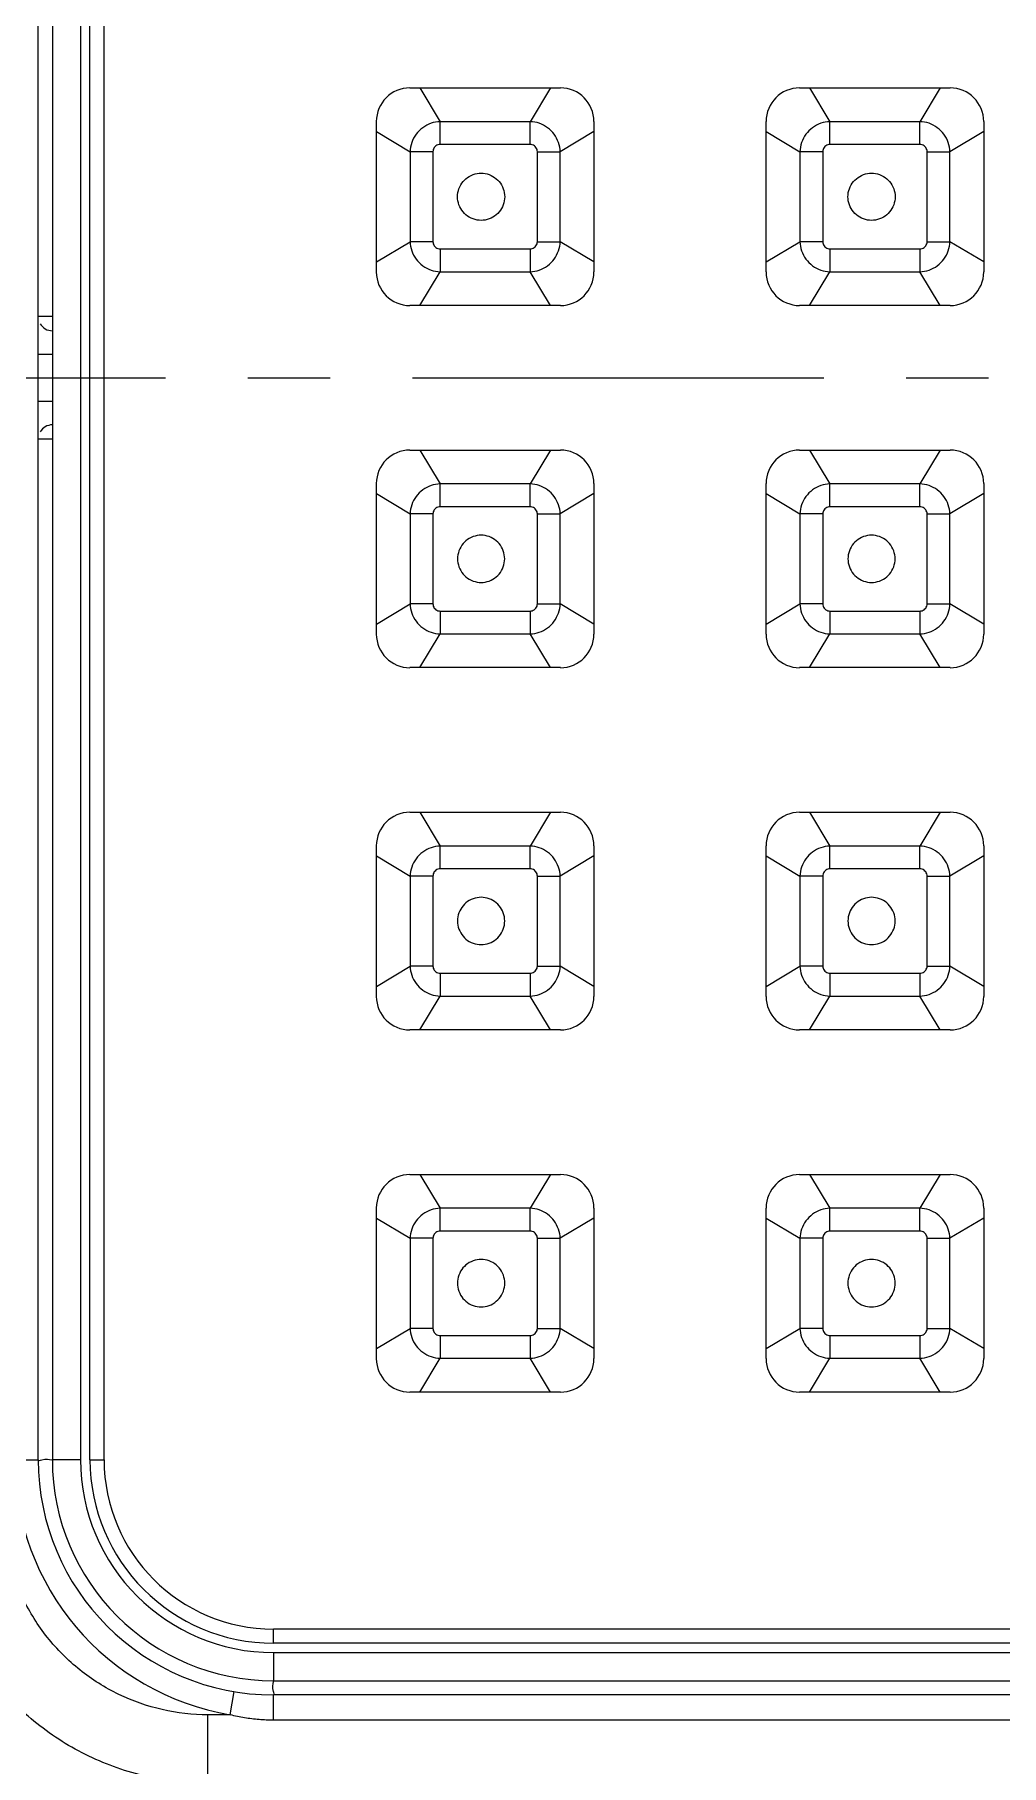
# Model space of a CAD drawing. Extents: x 3970 to 4390, y 960 to 1257.
# Drawn here: x 4044.5 to 4065.05, y 1004.4 to 1041.19 of the extents above; entities that cross this region are included whole.
import ezdxf

# ---------------------------------------------------------------- set-up
doc = ezdxf.new("R2010")
doc.units = 0
doc.header["$LTSCALE"] = 7
doc.header["$MEASUREMENT"] = 0
doc.linetypes.add('CENTER', pattern=[2, 1.25, -0.25, 0.25, -0.25])
doc.layers.get('0').update_dxf_attribs({"color": 2, "linetype": 'CONTINUOUS'})
doc.layers.add('CL', color=1, linetype='CENTER')

msp = doc.modelspace()

# ---------------------------------------------------------------- linework, layer by layer
at = {"color": 7, "linetype": 'Continuous'}
for p, q in [((4044.573, 1010.899), (4044.573, 1056.899)), ((4044.873, 1056.899), (4044.873, 1010.899)), ((4045.473, 1056.899), (4045.473, 1010.899)), ((4045.673, 1010.899), (4045.673, 1056.899)), ((4045.973, 1010.899), (4045.973, 1056.899)), ((4044.573, 1034.399), (4044.873, 1034.399)), ((4044.573, 1033.399), (4044.873, 1033.399)), ((4044.573, 1032.599), (4044.873, 1032.599)), ((4044.073, 1010.899), (4044.573, 1010.899)), ((4045.473, 1010.899), (4044.873, 1010.899)), ((4045.673, 1010.899), (4045.973, 1010.899)), ((4116.573, 1007.299), (4049.573, 1007.299)), ((4049.573, 1006.999), (4049.573, 1007.299)), ((4116.573, 1006.999), (4049.573, 1006.999)), ((4049.573, 1006.799), (4116.573, 1006.799)), ((4049.573, 1006.799), (4049.573, 1006.199)), ((4048.656, 1005.476), (4048.739, 1005.969)), ((4049.573, 1006.199), (4116.573, 1006.199)), ((4116.573, 1005.899), (4049.573, 1005.899)), ((4049.573, 1005.361), (4049.573, 1005.899)), ((4048.178, 1004.02), (4048.179, 1005.477))]:
    msp.add_line(p, q, dxfattribs=at)
at = {"linetype": 'Continuous'}
for p, q in [((4052.473, 1040.062), (4055.673, 1040.062)), ((4052.686, 1040.062), (4053.116, 1039.344)), ((4055.461, 1040.062), (4055.03, 1039.344)), ((4060.759, 1040.062), (4063.959, 1040.062)), ((4060.971, 1040.062), (4061.402, 1039.344)), ((4063.747, 1040.062), (4063.316, 1039.344)), ((4051.761, 1036.149), (4051.761, 1039.349)), ((4051.761, 1039.137), (4052.479, 1038.706)), ((4053.116, 1038.859), (4053.116, 1039.344)), ((4055.03, 1039.344), (4053.116, 1039.344)), ((4055.03, 1038.859), (4055.03, 1039.344)), ((4056.386, 1039.137), (4055.668, 1038.706)), ((4056.386, 1039.349), (4056.386, 1036.149)), ((4060.046, 1036.149), (4060.046, 1039.349)), ((4060.046, 1039.137), (4060.764, 1038.706)), ((4061.402, 1038.859), (4061.402, 1039.344)), ((4063.316, 1039.344), (4061.402, 1039.344)), ((4063.316, 1038.859), (4063.316, 1039.344)), ((4064.672, 1039.137), (4063.954, 1038.706)), ((4064.672, 1039.349), (4064.672, 1036.149)), ((4052.964, 1038.706), (4052.479, 1038.706)), ((4052.479, 1038.706), (4052.479, 1036.792)), ((4052.964, 1038.706), (4052.964, 1036.792)), ((4055.03, 1038.859), (4053.116, 1038.859)), ((4055.183, 1036.792), (4055.183, 1038.706)), ((4055.183, 1038.706), (4055.668, 1038.706)), ((4055.668, 1036.792), (4055.668, 1038.706)), ((4061.249, 1038.706), (4060.764, 1038.706)), ((4060.764, 1038.706), (4060.764, 1036.792)), ((4061.249, 1038.706), (4061.249, 1036.792)), ((4063.316, 1038.859), (4061.402, 1038.859)), ((4063.469, 1036.792), (4063.469, 1038.706)), ((4063.469, 1038.706), (4063.954, 1038.706)), ((4063.954, 1036.792), (4063.954, 1038.706)), ((4051.761, 1036.362), (4052.479, 1036.792)), ((4052.964, 1036.792), (4052.479, 1036.792)), ((4053.116, 1036.64), (4053.116, 1036.155)), ((4053.116, 1036.64), (4055.03, 1036.64)), ((4055.03, 1036.64), (4055.03, 1036.155)), ((4055.183, 1036.792), (4055.668, 1036.792)), ((4056.386, 1036.362), (4055.668, 1036.792)), ((4060.046, 1036.362), (4060.764, 1036.792)), ((4061.249, 1036.792), (4060.764, 1036.792)), ((4061.402, 1036.64), (4061.402, 1036.155)), ((4061.402, 1036.64), (4063.316, 1036.64)), ((4063.316, 1036.64), (4063.316, 1036.155)), ((4063.469, 1036.792), (4063.954, 1036.792)), ((4064.672, 1036.362), (4063.954, 1036.792)), ((4052.686, 1035.437), (4053.116, 1036.155)), ((4053.116, 1036.155), (4055.03, 1036.155)), ((4055.461, 1035.437), (4055.03, 1036.155)), ((4060.971, 1035.437), (4061.402, 1036.155)), ((4061.402, 1036.155), (4063.316, 1036.155)), ((4063.747, 1035.437), (4063.316, 1036.155)), ((4055.673, 1035.437), (4052.473, 1035.437)), ((4063.959, 1035.437), (4060.759, 1035.437)), ((4052.473, 1032.362), (4055.673, 1032.362)), ((4052.686, 1032.362), (4053.116, 1031.644)), ((4055.461, 1032.362), (4055.03, 1031.644)), ((4060.759, 1032.362), (4063.959, 1032.362)), ((4060.971, 1032.362), (4061.402, 1031.644)), ((4063.747, 1032.362), (4063.316, 1031.644)), ((4051.761, 1028.449), (4051.761, 1031.649)), ((4051.761, 1031.437), (4052.479, 1031.006)), ((4053.116, 1031.159), (4053.116, 1031.644)), ((4055.03, 1031.644), (4053.116, 1031.644)), ((4055.03, 1031.159), (4055.03, 1031.644)), ((4056.386, 1031.437), (4055.668, 1031.006)), ((4056.386, 1031.649), (4056.386, 1028.449)), ((4060.046, 1028.449), (4060.046, 1031.649)), ((4060.046, 1031.437), (4060.764, 1031.006)), ((4061.402, 1031.159), (4061.402, 1031.644)), ((4063.316, 1031.644), (4061.402, 1031.644)), ((4063.316, 1031.159), (4063.316, 1031.644)), ((4064.672, 1031.437), (4063.954, 1031.006)), ((4064.672, 1031.649), (4064.672, 1028.449)), ((4052.479, 1031.006), (4052.479, 1029.092)), ((4052.964, 1031.006), (4052.479, 1031.006)), ((4052.964, 1031.006), (4052.964, 1029.092)), ((4055.03, 1031.159), (4053.116, 1031.159)), ((4055.183, 1029.092), (4055.183, 1031.006)), ((4055.183, 1031.006), (4055.668, 1031.006)), ((4055.668, 1029.092), (4055.668, 1031.006)), ((4060.764, 1031.006), (4060.764, 1029.092)), ((4061.249, 1031.006), (4060.764, 1031.006)), ((4061.249, 1031.006), (4061.249, 1029.092)), ((4063.316, 1031.159), (4061.402, 1031.159)), ((4063.469, 1029.092), (4063.469, 1031.006)), ((4063.469, 1031.006), (4063.954, 1031.006)), ((4063.954, 1029.092), (4063.954, 1031.006)), ((4051.761, 1028.662), (4052.479, 1029.092)), ((4052.964, 1029.092), (4052.479, 1029.092)), ((4053.116, 1028.94), (4053.116, 1028.455)), ((4053.116, 1028.94), (4055.03, 1028.94)), ((4055.03, 1028.94), (4055.03, 1028.455)), ((4055.183, 1029.092), (4055.668, 1029.092)), ((4056.386, 1028.662), (4055.668, 1029.092)), ((4060.046, 1028.662), (4060.764, 1029.092)), ((4061.249, 1029.092), (4060.764, 1029.092)), ((4061.402, 1028.94), (4061.402, 1028.455)), ((4061.402, 1028.94), (4063.316, 1028.94)), ((4063.316, 1028.94), (4063.316, 1028.455)), ((4063.469, 1029.092), (4063.954, 1029.092)), ((4064.672, 1028.662), (4063.954, 1029.092)), ((4052.686, 1027.737), (4053.116, 1028.455)), ((4053.116, 1028.455), (4055.03, 1028.455)), ((4055.461, 1027.737), (4055.03, 1028.455)), ((4060.971, 1027.737), (4061.402, 1028.455)), ((4061.402, 1028.455), (4063.316, 1028.455)), ((4063.747, 1027.737), (4063.316, 1028.455)), ((4055.673, 1027.737), (4052.473, 1027.737)), ((4063.959, 1027.737), (4060.759, 1027.737)), ((4052.473, 1024.662), (4055.673, 1024.662)), ((4052.686, 1024.662), (4053.116, 1023.944)), ((4055.461, 1024.662), (4055.03, 1023.944)), ((4060.759, 1024.662), (4063.959, 1024.662)), ((4060.971, 1024.662), (4061.402, 1023.944)), ((4063.747, 1024.662), (4063.316, 1023.944)), ((4051.761, 1020.749), (4051.761, 1023.949)), ((4051.761, 1023.737), (4052.479, 1023.306)), ((4053.116, 1023.459), (4053.116, 1023.944)), ((4055.03, 1023.944), (4053.116, 1023.944)), ((4055.03, 1023.459), (4055.03, 1023.944)), ((4056.386, 1023.737), (4055.668, 1023.306)), ((4056.386, 1023.949), (4056.386, 1020.749)), ((4060.046, 1020.749), (4060.046, 1023.949)), ((4060.046, 1023.737), (4060.764, 1023.306)), ((4061.402, 1023.459), (4061.402, 1023.944)), ((4063.316, 1023.944), (4061.402, 1023.944)), ((4063.316, 1023.459), (4063.316, 1023.944)), ((4064.672, 1023.737), (4063.954, 1023.306)), ((4064.672, 1023.949), (4064.672, 1020.749)), ((4052.964, 1023.306), (4052.479, 1023.306)), ((4052.479, 1023.306), (4052.479, 1021.392)), ((4052.964, 1023.306), (4052.964, 1021.392)), ((4055.03, 1023.459), (4053.116, 1023.459)), ((4055.183, 1023.306), (4055.668, 1023.306)), ((4055.183, 1021.392), (4055.183, 1023.306)), ((4055.668, 1021.392), (4055.668, 1023.306)), ((4061.249, 1023.306), (4060.764, 1023.306)), ((4060.764, 1023.306), (4060.764, 1021.392)), ((4061.249, 1023.306), (4061.249, 1021.392)), ((4063.316, 1023.459), (4061.402, 1023.459)), ((4063.469, 1023.306), (4063.954, 1023.306)), ((4063.469, 1021.392), (4063.469, 1023.306)), ((4063.954, 1021.392), (4063.954, 1023.306)), ((4051.761, 1020.962), (4052.479, 1021.392)), ((4052.964, 1021.392), (4052.479, 1021.392)), ((4053.116, 1021.24), (4053.116, 1020.755)), ((4053.116, 1021.24), (4055.03, 1021.24)), ((4055.03, 1021.24), (4055.03, 1020.755)), ((4055.183, 1021.392), (4055.668, 1021.392)), ((4056.386, 1020.962), (4055.668, 1021.392)), ((4060.046, 1020.962), (4060.764, 1021.392)), ((4061.249, 1021.392), (4060.764, 1021.392)), ((4061.402, 1021.24), (4061.402, 1020.755)), ((4061.402, 1021.24), (4063.316, 1021.24)), ((4063.316, 1021.24), (4063.316, 1020.755)), ((4063.469, 1021.392), (4063.954, 1021.392)), ((4064.672, 1020.962), (4063.954, 1021.392)), ((4052.686, 1020.037), (4053.116, 1020.755)), ((4053.116, 1020.755), (4055.03, 1020.755)), ((4055.461, 1020.037), (4055.03, 1020.755)), ((4060.971, 1020.037), (4061.402, 1020.755)), ((4061.402, 1020.755), (4063.316, 1020.755)), ((4063.747, 1020.037), (4063.316, 1020.755)), ((4055.673, 1020.037), (4052.473, 1020.037)), ((4063.959, 1020.037), (4060.759, 1020.037)), ((4052.473, 1016.962), (4055.673, 1016.962)), ((4052.686, 1016.962), (4053.116, 1016.244)), ((4055.461, 1016.962), (4055.03, 1016.244)), ((4060.759, 1016.962), (4063.959, 1016.962)), ((4060.971, 1016.962), (4061.402, 1016.244)), ((4063.747, 1016.962), (4063.316, 1016.244)), ((4051.761, 1013.049), (4051.761, 1016.249)), ((4051.761, 1016.037), (4052.479, 1015.606)), ((4053.116, 1015.759), (4053.116, 1016.244)), ((4055.03, 1016.244), (4053.116, 1016.244)), ((4055.03, 1015.759), (4055.03, 1016.244)), ((4056.386, 1016.037), (4055.668, 1015.606)), ((4056.386, 1016.249), (4056.386, 1013.049)), ((4060.046, 1013.049), (4060.046, 1016.249)), ((4060.046, 1016.037), (4060.764, 1015.606)), ((4061.402, 1015.759), (4061.402, 1016.244)), ((4063.316, 1016.244), (4061.402, 1016.244)), ((4063.316, 1015.759), (4063.316, 1016.244)), ((4064.672, 1016.037), (4063.954, 1015.606)), ((4064.672, 1016.249), (4064.672, 1013.049)), ((4052.479, 1015.606), (4052.479, 1013.692)), ((4052.964, 1015.606), (4052.479, 1015.606)), ((4052.964, 1015.606), (4052.964, 1013.692)), ((4055.03, 1015.759), (4053.116, 1015.759)), ((4055.183, 1015.606), (4055.668, 1015.606)), ((4055.183, 1013.692), (4055.183, 1015.606)), ((4055.668, 1013.692), (4055.668, 1015.606)), ((4060.764, 1015.606), (4060.764, 1013.692)), ((4061.249, 1015.606), (4060.764, 1015.606)), ((4061.249, 1015.606), (4061.249, 1013.692)), ((4063.316, 1015.759), (4061.402, 1015.759)), ((4063.469, 1013.692), (4063.469, 1015.606)), ((4063.469, 1015.606), (4063.954, 1015.606)), ((4063.954, 1013.692), (4063.954, 1015.606)), ((4051.761, 1013.262), (4052.479, 1013.692)), ((4052.964, 1013.692), (4052.479, 1013.692)), ((4055.183, 1013.692), (4055.668, 1013.692)), ((4056.386, 1013.262), (4055.668, 1013.692)), ((4060.046, 1013.262), (4060.764, 1013.692)), ((4061.249, 1013.692), (4060.764, 1013.692)), ((4063.469, 1013.692), (4063.954, 1013.692)), ((4064.672, 1013.262), (4063.954, 1013.692)), ((4053.116, 1013.54), (4053.116, 1013.055)), ((4053.116, 1013.54), (4055.03, 1013.54)), ((4055.03, 1013.54), (4055.03, 1013.055)), ((4061.402, 1013.54), (4061.402, 1013.055)), ((4061.402, 1013.54), (4063.316, 1013.54)), ((4063.316, 1013.54), (4063.316, 1013.055)), ((4052.686, 1012.337), (4053.116, 1013.055)), ((4053.116, 1013.055), (4055.03, 1013.055)), ((4055.461, 1012.337), (4055.03, 1013.055)), ((4060.971, 1012.337), (4061.402, 1013.055)), ((4061.402, 1013.055), (4063.316, 1013.055)), ((4063.747, 1012.337), (4063.316, 1013.055)), ((4055.673, 1012.337), (4052.473, 1012.337)), ((4063.959, 1012.337), (4060.759, 1012.337))]:
    msp.add_line(p, q, dxfattribs=at)
for centre, start, end in [((4052.473, 1039.349), 90, 180), ((4055.673, 1039.349), 0, 90), ((4060.759, 1039.349), 90, 180), ((4063.959, 1039.349), 0, 90), ((4052.473, 1036.149), 180, 270), ((4055.673, 1036.149), 270, 0), ((4060.759, 1036.149), 180, 270), ((4063.959, 1036.149), 270, 0), ((4052.473, 1031.649), 90, 180), ((4055.673, 1031.649), 0, 90), ((4060.759, 1031.649), 90, 180), ((4063.959, 1031.649), 0, 90), ((4052.473, 1028.449), 180, 270), ((4055.673, 1028.449), 270, 0), ((4060.759, 1028.449), 180, 270), ((4063.959, 1028.449), 270, 0), ((4052.473, 1023.949), 90, 180), ((4055.673, 1023.949), 0, 90), ((4060.759, 1023.949), 90, 180), ((4063.959, 1023.949), 0, 90), ((4052.473, 1020.749), 180, 270), ((4055.673, 1020.749), 270, 0), ((4060.759, 1020.749), 180, 270), ((4063.959, 1020.749), 270, 0), ((4052.473, 1016.249), 90, 180), ((4055.673, 1016.249), 0, 90), ((4060.759, 1016.249), 90, 180), ((4063.959, 1016.249), 0, 90), ((4052.473, 1013.049), 180, 270), ((4055.673, 1013.049), 270, 0), ((4060.759, 1013.049), 180, 270), ((4063.959, 1013.049), 270, 0)]:
    msp.add_arc(centre, 0.713, start, end, dxfattribs=at)
at = {"color": 7, "linetype": 'Continuous'}
for centre, radius, start, end in [((4044.873, 1035.199), 0.3, 210, 270), ((4044.873, 1032.599), 0.3, 90, 150), ((4049.573, 1010.899), 5.5, 180, 260.3973), ((4049.573, 1010.899), 5, 180, 269.9999), ((4049.573, 1010.899), 4.7, 180, 270), ((4049.573, 1010.899), 4.1, 180, 270), ((4049.573, 1010.899), 3.9, 180, 270), ((4049.573, 1010.899), 3.6, 180, 270)]:
    msp.add_arc(centre, radius, start, end, dxfattribs=at)
at = {"linetype": 'Continuous'}
for points, start_tangent, end_tangent in [([(4053.116, 1039.344), (4052.923, 1039.309), (4052.747, 1039.216), (4052.606, 1039.075), (4052.514, 1038.899), (4052.479, 1038.706)], (-0.99963, -0.027186), (-0.026957, -0.999637)), ([(4055.668, 1038.706), (4055.633, 1038.899), (4055.54, 1039.075), (4055.399, 1039.216), (4055.223, 1039.309), (4055.03, 1039.344)], (-0.027186, 0.99963), (-0.999637, 0.026957)), ([(4061.402, 1039.344), (4061.209, 1039.309), (4061.033, 1039.216), (4060.892, 1039.075), (4060.8, 1038.899), (4060.764, 1038.706)], (-0.99963, -0.027186), (-0.026957, -0.999637)), ([(4063.954, 1038.706), (4063.918, 1038.899), (4063.826, 1039.075), (4063.685, 1039.216), (4063.509, 1039.309), (4063.316, 1039.344)], (-0.027186, 0.99963), (-0.999637, 0.026957)), ([(4053.116, 1038.859), (4053.071, 1038.852), (4053.028, 1038.83), (4052.993, 1038.795), (4052.971, 1038.751), (4052.964, 1038.706)], (-1, -0.000016), (0.000439, -1)), ([(4055.183, 1038.706), (4055.176, 1038.751), (4055.154, 1038.794), (4055.119, 1038.83), (4055.075, 1038.852), (4055.03, 1038.859)], (-0.000016, 1), (-1, -0.000439)), ([(4061.402, 1038.859), (4061.357, 1038.852), (4061.314, 1038.83), (4061.279, 1038.795), (4061.257, 1038.751), (4061.249, 1038.706)], (-1, -0.000016), (0.000439, -1)), ([(4063.469, 1038.706), (4063.461, 1038.751), (4063.439, 1038.794), (4063.404, 1038.83), (4063.361, 1038.852), (4063.316, 1038.859)], (-0.000016, 1), (-1, -0.000439)), ([(4053.988, 1037.246), (4053.816, 1037.276), (4053.665, 1037.363), (4053.553, 1037.497), (4053.494, 1037.661), (4053.494, 1037.835), (4053.553, 1037.999), (4053.665, 1038.132), (4053.816, 1038.219), (4053.988, 1038.25)], (-1, 0), (1, 0)), ([(4053.988, 1038.25), (4054.159, 1038.219), (4054.31, 1038.132), (4054.422, 1037.999), (4054.481, 1037.835), (4054.481, 1037.661), (4054.422, 1037.497), (4054.31, 1037.363), (4054.159, 1037.276), (4053.988, 1037.246)], (1, 0), (-1, 0)), ([(4062.288, 1037.246), (4062.116, 1037.276), (4061.965, 1037.363), (4061.853, 1037.497), (4061.794, 1037.661), (4061.794, 1037.835), (4061.853, 1037.999), (4061.965, 1038.132), (4062.116, 1038.219), (4062.288, 1038.25)], (-1, 0), (1, 0)), ([(4062.288, 1038.25), (4062.459, 1038.219), (4062.61, 1038.132), (4062.722, 1037.999), (4062.781, 1037.835), (4062.781, 1037.661), (4062.722, 1037.497), (4062.61, 1037.363), (4062.459, 1037.276), (4062.288, 1037.246)], (1, 0), (-1, 0)), ([(4052.479, 1036.792), (4052.514, 1036.599), (4052.606, 1036.423), (4052.747, 1036.282), (4052.923, 1036.19), (4053.116, 1036.155)], (0.027186, -0.99963), (0.999637, -0.026957)), ([(4052.964, 1036.792), (4052.971, 1036.747), (4052.993, 1036.704), (4053.028, 1036.669), (4053.071, 1036.647), (4053.116, 1036.64)], (0.000016, -1), (1, 0.000439)), ([(4055.03, 1036.155), (4055.223, 1036.19), (4055.399, 1036.282), (4055.54, 1036.423), (4055.633, 1036.599), (4055.668, 1036.792)], (0.99963, 0.027186), (0.026957, 0.999637)), ([(4055.03, 1036.64), (4055.075, 1036.647), (4055.118, 1036.669), (4055.154, 1036.704), (4055.176, 1036.747), (4055.183, 1036.792)], (1, 0.000016), (-0.000439, 1)), ([(4060.764, 1036.792), (4060.8, 1036.599), (4060.892, 1036.423), (4061.033, 1036.282), (4061.209, 1036.19), (4061.402, 1036.155)], (0.027186, -0.99963), (0.999637, -0.026957)), ([(4061.249, 1036.792), (4061.257, 1036.747), (4061.279, 1036.704), (4061.314, 1036.669), (4061.357, 1036.647), (4061.402, 1036.64)], (0.000016, -1), (1, 0.000439)), ([(4063.316, 1036.155), (4063.509, 1036.19), (4063.685, 1036.282), (4063.826, 1036.423), (4063.918, 1036.599), (4063.954, 1036.792)], (0.99963, 0.027186), (0.026957, 0.999637)), ([(4063.316, 1036.64), (4063.361, 1036.647), (4063.404, 1036.669), (4063.439, 1036.704), (4063.461, 1036.747), (4063.469, 1036.792)], (1, 0.000016), (-0.000439, 1)), ([(4053.116, 1031.644), (4052.923, 1031.609), (4052.747, 1031.516), (4052.606, 1031.375), (4052.514, 1031.199), (4052.479, 1031.006)], (-0.99963, -0.027186), (-0.026957, -0.999637)), ([(4055.668, 1031.006), (4055.633, 1031.199), (4055.54, 1031.375), (4055.399, 1031.516), (4055.223, 1031.609), (4055.03, 1031.644)], (-0.027186, 0.99963), (-0.999637, 0.026957)), ([(4061.402, 1031.644), (4061.209, 1031.609), (4061.033, 1031.516), (4060.892, 1031.375), (4060.8, 1031.199), (4060.764, 1031.006)], (-0.99963, -0.027186), (-0.026957, -0.999637)), ([(4063.954, 1031.006), (4063.918, 1031.199), (4063.826, 1031.375), (4063.685, 1031.516), (4063.509, 1031.609), (4063.316, 1031.644)], (-0.027186, 0.99963), (-0.999637, 0.026957)), ([(4053.116, 1031.159), (4053.071, 1031.152), (4053.028, 1031.13), (4052.993, 1031.095), (4052.971, 1031.051), (4052.964, 1031.006)], (-1, -0.000016), (0.000439, -1)), ([(4055.183, 1031.006), (4055.176, 1031.051), (4055.154, 1031.094), (4055.119, 1031.13), (4055.075, 1031.152), (4055.03, 1031.159)], (-0.000016, 1), (-1, -0.000439)), ([(4061.402, 1031.159), (4061.357, 1031.152), (4061.314, 1031.13), (4061.279, 1031.095), (4061.257, 1031.051), (4061.249, 1031.006)], (-1, -0.000016), (0.000439, -1)), ([(4063.469, 1031.006), (4063.461, 1031.051), (4063.439, 1031.094), (4063.404, 1031.13), (4063.361, 1031.152), (4063.316, 1031.159)], (-0.000016, 1), (-1, -0.000439)), ([(4053.988, 1030.553), (4053.816, 1030.522), (4053.665, 1030.435), (4053.553, 1030.302), (4053.494, 1030.138), (4053.494, 1029.964), (4053.553, 1029.8), (4053.665, 1029.666), (4053.816, 1029.579), (4053.988, 1029.549)], (-1, 0), (1, 0)), ([(4053.988, 1029.549), (4054.159, 1029.579), (4054.31, 1029.666), (4054.422, 1029.8), (4054.481, 1029.964), (4054.481, 1030.138), (4054.422, 1030.302), (4054.31, 1030.435), (4054.159, 1030.522), (4053.988, 1030.553)], (1, 0), (-1, 0)), ([(4062.288, 1030.553), (4062.116, 1030.522), (4061.965, 1030.435), (4061.853, 1030.302), (4061.794, 1030.138), (4061.794, 1029.964), (4061.853, 1029.8), (4061.965, 1029.666), (4062.116, 1029.579), (4062.288, 1029.549)], (-1, 0), (1, 0)), ([(4062.288, 1029.549), (4062.459, 1029.579), (4062.61, 1029.666), (4062.722, 1029.8), (4062.781, 1029.964), (4062.781, 1030.138), (4062.722, 1030.302), (4062.61, 1030.435), (4062.459, 1030.522), (4062.288, 1030.553)], (1, 0), (-1, 0)), ([(4052.479, 1029.092), (4052.514, 1028.899), (4052.606, 1028.723), (4052.747, 1028.582), (4052.923, 1028.49), (4053.116, 1028.455)], (0.027186, -0.99963), (0.999637, -0.026957)), ([(4052.964, 1029.092), (4052.971, 1029.047), (4052.993, 1029.004), (4053.028, 1028.969), (4053.071, 1028.947), (4053.116, 1028.94)], (0.000016, -1), (1, 0.000439)), ([(4055.03, 1028.455), (4055.223, 1028.49), (4055.399, 1028.582), (4055.54, 1028.723), (4055.633, 1028.899), (4055.668, 1029.092)], (0.99963, 0.027186), (0.026957, 0.999637)), ([(4055.03, 1028.94), (4055.075, 1028.947), (4055.118, 1028.969), (4055.154, 1029.004), (4055.176, 1029.047), (4055.183, 1029.092)], (1, 0.000016), (-0.000439, 1)), ([(4060.764, 1029.092), (4060.8, 1028.899), (4060.892, 1028.723), (4061.033, 1028.582), (4061.209, 1028.49), (4061.402, 1028.455)], (0.027186, -0.99963), (0.999637, -0.026957)), ([(4061.249, 1029.092), (4061.257, 1029.047), (4061.279, 1029.004), (4061.314, 1028.969), (4061.357, 1028.947), (4061.402, 1028.94)], (0.000016, -1), (1, 0.000439)), ([(4063.316, 1028.94), (4063.361, 1028.947), (4063.404, 1028.969), (4063.439, 1029.004), (4063.461, 1029.047), (4063.469, 1029.092)], (1, 0.000016), (-0.000439, 1)), ([(4063.316, 1028.455), (4063.509, 1028.49), (4063.685, 1028.582), (4063.826, 1028.723), (4063.918, 1028.899), (4063.954, 1029.092)], (0.99963, 0.027186), (0.026957, 0.999637)), ([(4053.116, 1023.944), (4052.923, 1023.909), (4052.747, 1023.816), (4052.606, 1023.675), (4052.514, 1023.499), (4052.479, 1023.306)], (-0.99963, -0.027186), (-0.026957, -0.999637)), ([(4055.668, 1023.306), (4055.633, 1023.499), (4055.54, 1023.675), (4055.399, 1023.816), (4055.223, 1023.909), (4055.03, 1023.944)], (-0.027186, 0.99963), (-0.999637, 0.026957)), ([(4061.402, 1023.944), (4061.209, 1023.909), (4061.033, 1023.816), (4060.892, 1023.675), (4060.8, 1023.499), (4060.764, 1023.306)], (-0.99963, -0.027186), (-0.026957, -0.999637)), ([(4063.954, 1023.306), (4063.918, 1023.499), (4063.826, 1023.675), (4063.685, 1023.816), (4063.509, 1023.909), (4063.316, 1023.944)], (-0.027186, 0.99963), (-0.999637, 0.026957)), ([(4053.116, 1023.459), (4053.071, 1023.452), (4053.028, 1023.43), (4052.993, 1023.395), (4052.971, 1023.351), (4052.964, 1023.306)], (-1, -0.000016), (0.000439, -1)), ([(4055.183, 1023.306), (4055.176, 1023.351), (4055.154, 1023.394), (4055.119, 1023.43), (4055.075, 1023.452), (4055.03, 1023.459)], (-0.000016, 1), (-1, -0.000439)), ([(4061.402, 1023.459), (4061.357, 1023.452), (4061.314, 1023.43), (4061.279, 1023.395), (4061.257, 1023.351), (4061.249, 1023.306)], (-1, -0.000016), (0.000439, -1)), ([(4063.469, 1023.306), (4063.461, 1023.351), (4063.439, 1023.394), (4063.404, 1023.43), (4063.361, 1023.452), (4063.316, 1023.459)], (-0.000016, 1), (-1, -0.000439)), ([(4053.988, 1022.855), (4053.816, 1022.824), (4053.665, 1022.737), (4053.553, 1022.603), (4053.493, 1022.439), (4053.493, 1022.264), (4053.553, 1022.1), (4053.665, 1021.966), (4053.816, 1021.879), (4053.988, 1021.849)], (-1, 0), (1, 0)), ([(4053.988, 1021.849), (4054.159, 1021.879), (4054.31, 1021.966), (4054.422, 1022.1), (4054.482, 1022.264), (4054.482, 1022.439), (4054.422, 1022.603), (4054.31, 1022.737), (4054.159, 1022.824), (4053.988, 1022.855)], (1, 0), (-1, 0)), ([(4062.288, 1022.855), (4062.116, 1022.824), (4061.965, 1022.737), (4061.853, 1022.603), (4061.793, 1022.439), (4061.793, 1022.264), (4061.853, 1022.1), (4061.965, 1021.966), (4062.116, 1021.879), (4062.288, 1021.849)], (-1, 0), (1, 0)), ([(4062.288, 1021.849), (4062.459, 1021.879), (4062.61, 1021.966), (4062.722, 1022.1), (4062.782, 1022.264), (4062.782, 1022.439), (4062.722, 1022.603), (4062.61, 1022.737), (4062.459, 1022.824), (4062.288, 1022.855)], (1, 0), (-1, 0)), ([(4052.479, 1021.392), (4052.514, 1021.199), (4052.606, 1021.023), (4052.747, 1020.882), (4052.923, 1020.79), (4053.116, 1020.755)], (0.027186, -0.99963), (0.999637, -0.026957)), ([(4052.964, 1021.392), (4052.971, 1021.347), (4052.993, 1021.304), (4053.028, 1021.269), (4053.071, 1021.247), (4053.116, 1021.24)], (0.000016, -1), (1, 0.000439)), ([(4055.03, 1021.24), (4055.075, 1021.247), (4055.118, 1021.269), (4055.154, 1021.304), (4055.176, 1021.347), (4055.183, 1021.392)], (1, 0.000016), (-0.000439, 1)), ([(4055.03, 1020.755), (4055.223, 1020.79), (4055.399, 1020.882), (4055.54, 1021.023), (4055.633, 1021.199), (4055.668, 1021.392)], (0.99963, 0.027186), (0.026957, 0.999637)), ([(4060.764, 1021.392), (4060.8, 1021.199), (4060.892, 1021.023), (4061.033, 1020.882), (4061.209, 1020.79), (4061.402, 1020.755)], (0.027186, -0.99963), (0.999637, -0.026957)), ([(4061.249, 1021.392), (4061.257, 1021.347), (4061.279, 1021.304), (4061.314, 1021.269), (4061.357, 1021.247), (4061.402, 1021.24)], (0.000016, -1), (1, 0.000439)), ([(4063.316, 1020.755), (4063.509, 1020.79), (4063.685, 1020.882), (4063.826, 1021.023), (4063.918, 1021.199), (4063.954, 1021.392)], (0.99963, 0.027186), (0.026957, 0.999637)), ([(4063.316, 1021.24), (4063.361, 1021.247), (4063.404, 1021.269), (4063.439, 1021.304), (4063.461, 1021.347), (4063.469, 1021.392)], (1, 0.000016), (-0.000439, 1)), ([(4053.116, 1016.244), (4052.923, 1016.209), (4052.747, 1016.116), (4052.606, 1015.975), (4052.514, 1015.799), (4052.479, 1015.606)], (-0.99963, -0.027186), (-0.026957, -0.999637)), ([(4055.668, 1015.606), (4055.633, 1015.799), (4055.54, 1015.975), (4055.399, 1016.116), (4055.223, 1016.209), (4055.03, 1016.244)], (-0.027186, 0.99963), (-0.999637, 0.026957)), ([(4061.402, 1016.244), (4061.209, 1016.209), (4061.033, 1016.116), (4060.892, 1015.975), (4060.8, 1015.799), (4060.764, 1015.606)], (-0.99963, -0.027186), (-0.026957, -0.999637)), ([(4063.954, 1015.606), (4063.918, 1015.799), (4063.826, 1015.975), (4063.685, 1016.116), (4063.509, 1016.209), (4063.316, 1016.244)], (-0.027186, 0.99963), (-0.999637, 0.026957)), ([(4053.116, 1015.759), (4053.071, 1015.752), (4053.028, 1015.73), (4052.993, 1015.695), (4052.971, 1015.651), (4052.964, 1015.606)], (-1, -0.000016), (0.000439, -1)), ([(4055.183, 1015.606), (4055.176, 1015.651), (4055.154, 1015.694), (4055.119, 1015.73), (4055.075, 1015.752), (4055.03, 1015.759)], (-0.000016, 1), (-1, -0.000439)), ([(4061.402, 1015.759), (4061.357, 1015.752), (4061.314, 1015.73), (4061.279, 1015.695), (4061.257, 1015.651), (4061.249, 1015.606)], (-1, -0.000016), (0.000439, -1)), ([(4063.469, 1015.606), (4063.461, 1015.651), (4063.439, 1015.694), (4063.404, 1015.73), (4063.361, 1015.752), (4063.316, 1015.759)], (-0.000016, 1), (-1, -0.000439)), ([(4053.988, 1015.157), (4053.816, 1015.126), (4053.664, 1015.039), (4053.552, 1014.905), (4053.492, 1014.74), (4053.492, 1014.565), (4053.552, 1014.4), (4053.664, 1014.266), (4053.816, 1014.178), (4053.988, 1014.148)], (-1, 0), (1, 0)), ([(4053.988, 1014.148), (4054.159, 1014.178), (4054.311, 1014.266), (4054.423, 1014.4), (4054.483, 1014.565), (4054.483, 1014.74), (4054.423, 1014.905), (4054.311, 1015.039), (4054.159, 1015.126), (4053.988, 1015.157)], (1, 0), (-1, 0)), ([(4062.288, 1015.157), (4062.116, 1015.126), (4061.964, 1015.039), (4061.852, 1014.905), (4061.792, 1014.74), (4061.792, 1014.565), (4061.852, 1014.4), (4061.964, 1014.266), (4062.116, 1014.178), (4062.288, 1014.148)], (-1, 0), (1, 0)), ([(4062.288, 1014.148), (4062.459, 1014.178), (4062.611, 1014.266), (4062.723, 1014.4), (4062.783, 1014.565), (4062.783, 1014.74), (4062.723, 1014.905), (4062.611, 1015.039), (4062.459, 1015.126), (4062.288, 1015.157)], (1, 0), (-1, 0)), ([(4052.479, 1013.692), (4052.514, 1013.499), (4052.606, 1013.323), (4052.747, 1013.182), (4052.923, 1013.09), (4053.116, 1013.055)], (0.027186, -0.99963), (0.999637, -0.026957)), ([(4052.964, 1013.692), (4052.971, 1013.647), (4052.993, 1013.604), (4053.028, 1013.569), (4053.071, 1013.547), (4053.116, 1013.54)], (0.000016, -1), (1, 0.000439)), ([(4055.03, 1013.54), (4055.075, 1013.547), (4055.118, 1013.569), (4055.154, 1013.604), (4055.176, 1013.647), (4055.183, 1013.692)], (1, 0.000016), (-0.000439, 1)), ([(4055.03, 1013.055), (4055.223, 1013.09), (4055.399, 1013.182), (4055.54, 1013.323), (4055.633, 1013.499), (4055.668, 1013.692)], (0.99963, 0.027186), (0.026957, 0.999637)), ([(4060.764, 1013.692), (4060.8, 1013.499), (4060.892, 1013.323), (4061.033, 1013.182), (4061.209, 1013.09), (4061.402, 1013.055)], (0.027186, -0.99963), (0.999637, -0.026957)), ([(4061.249, 1013.692), (4061.257, 1013.647), (4061.279, 1013.604), (4061.314, 1013.569), (4061.357, 1013.547), (4061.402, 1013.54)], (0.000016, -1), (1, 0.000439)), ([(4063.316, 1013.54), (4063.361, 1013.547), (4063.404, 1013.569), (4063.439, 1013.604), (4063.461, 1013.647), (4063.469, 1013.692)], (1, 0.000016), (-0.000439, 1)), ([(4063.316, 1013.055), (4063.509, 1013.09), (4063.685, 1013.182), (4063.826, 1013.323), (4063.918, 1013.499), (4063.954, 1013.692)], (0.99963, 0.027186), (0.026957, 0.999637))]:
    msp.add_spline(points, degree=3, dxfattribs=dict(at, start_tangent=start_tangent, end_tangent=end_tangent))
at = {"color": 7, "linetype": 'Continuous'}
for points, start_tangent, end_tangent in [([(4044.873, 1035.199), (4044.817, 1035.199), (4044.717, 1035.199), (4044.639, 1035.199), (4044.573, 1035.199)], (-1, -0.000132), (-0.999999, -0.001089)), ([(4044.573, 1010.899), (4044.649, 1010.896), (4044.864, 1010.894), (4044.874, 1010.892)], (0.000006, -1), (0.992792, -0.119851)), ([(4048.178, 1004.019), (4046.88, 1004.166), (4045.65, 1004.596), (4044.545, 1005.289), (4043.623, 1006.209), (4042.928, 1007.31), (4042.495, 1008.538), (4042.346, 1009.834)], (-1, -0.000142), (-0.002358, 0.999997)), ([(4048.179, 1005.477), (4047.21, 1005.586), (4046.286, 1005.91), (4045.459, 1006.43), (4044.768, 1007.122), (4044.251, 1007.948), (4043.929, 1008.869), (4043.821, 1009.834)], (-1, 0.000645), (-0.000287, 1)), ([(4049.573, 1005.899), (4049.574, 1005.974), (4049.575, 1006.186), (4049.576, 1006.199)], (1, -0.000951), (0.114944, 0.993372)), ([(4048.656, 1005.476), (4048.417, 1005.476), (4048.179, 1005.477)], (-1, 0.000333), (-1, 0.000335)), ([(4049.573, 1005.361), (4049.267, 1005.374), (4048.959, 1005.412), (4048.656, 1005.476)], (-1, -0.00053), (-0.969194, 0.246299)), ([(4116.573, 1005.371), (4094.86, 1005.367), (4072.526, 1005.364), (4049.573, 1005.361)], (-1, -0.000174), (-1, -0.000154))]:
    msp.add_spline(points, degree=3, dxfattribs=dict(at, start_tangent=start_tangent, end_tangent=end_tangent))
at = {"layer": 'CL'}
msp.add_line((4038.526, 1033.899), (4278.426, 1033.899), dxfattribs=at)

doc.saveas('drawing.dxf')
